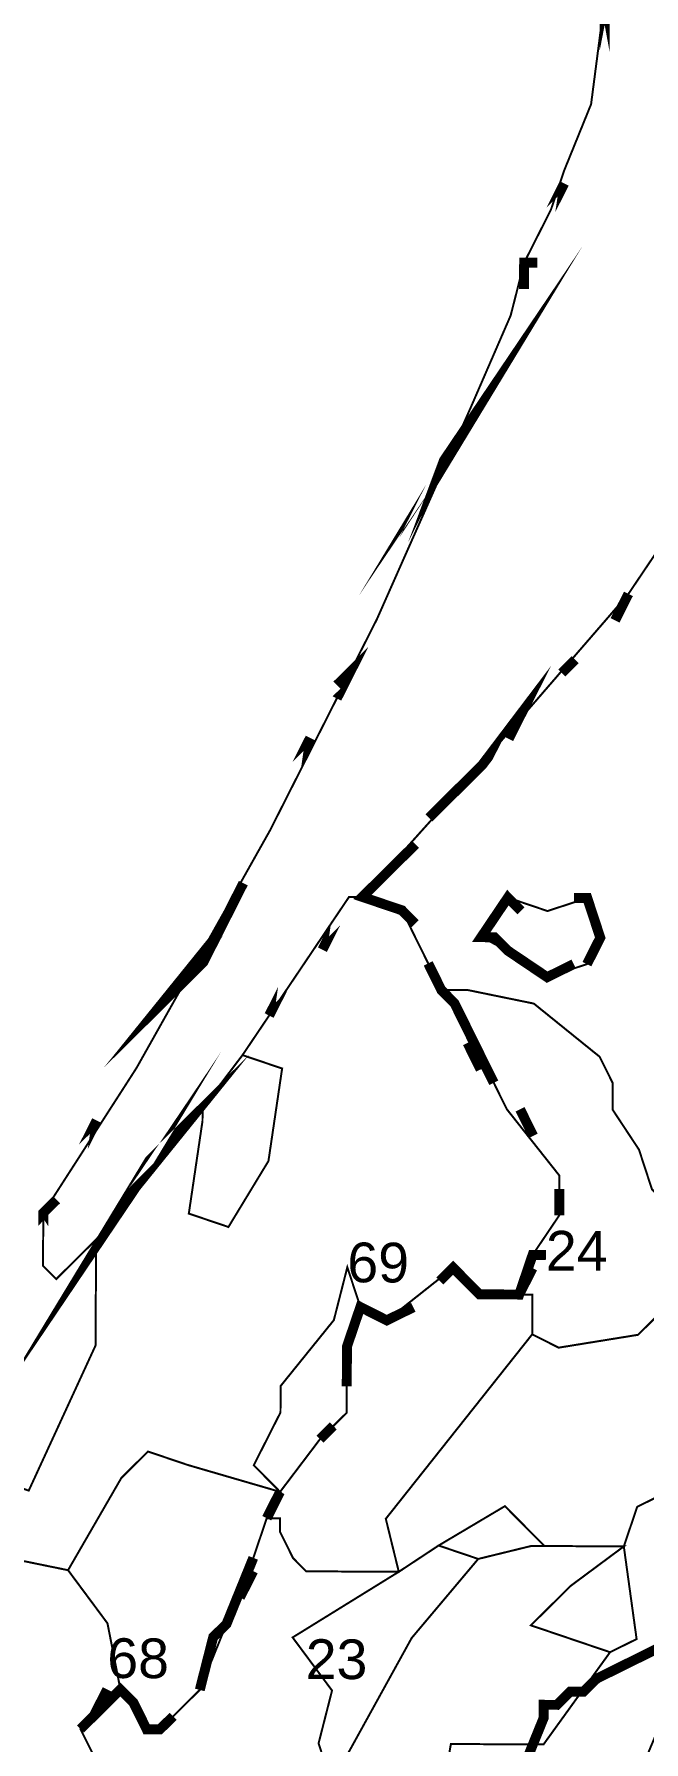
# Model space of a CAD drawing. Header units: metres. Extents: x 318080 to 326887, y 1838772 to 1852662.
# Drawn here: x 325085 to 325271, y 1839869 to 1840390 of the extents above; entities that cross this region are included whole.
import ezdxf

# ---------------------------------------------------------------- set-up
doc = ezdxf.new("R2010")
doc.units = ezdxf.units.M
doc.header["$MEASUREMENT"] = 0
for name, color, linetype in [('HAZARDS LINE', 1, 'Continuous'), ('SURVEY NO.', 7, 'Continuous'), ('SURVEY PLOT BOUNDARY', 35, 'Continuous'), ('VILLAGE BOUNDARY', 212, 'Continuous')]:
    doc.layers.add(name, color=color, linetype=linetype)
doc.styles.add('PDF Arial', font='arial.ttf')

# ---------------------------------------------------------------- blocks, each defined once
blk = doc.blocks.new('22')
at = {"layer": 'HAZARDS LINE', "lineweight": 18, "const_width": 3.03}
blk.add_lwpolyline([(325232.18, 1839856.63), (325240.35, 1839876.76), (325240.36, 1839880.79), (325244.4, 1839880.77), (325248.45, 1839884.79), (325252.49, 1839884.77), (325256.54, 1839888.78), (325288.89, 1839904.77)], dxfattribs=at)
at = {"layer": 'SURVEY PLOT BOUNDARY', "lineweight": 18, "const_width": 0.605}
for points in [[(325290.58, 1840255.76), (325266.2, 1840219.56), (325217.52, 1840163.31), (325185.08, 1840127.16), (325181.04, 1840127.18), (325148.54, 1840078.92), (325136.36, 1840062.84), (325103.9, 1840022.66), (325091.74, 1840010.61), (325087.72, 1840014.66), (325087.8, 1840030.8), (325116.25, 1840075.04), (325156.94, 1840147.47), (325189.52, 1840211.86), (325218.07, 1840276.28), (325230.3, 1840304.46), (325234.41, 1840320.58), (325242.56, 1840336.68), (325246.65, 1840348.76), (325254.82, 1840368.89), (325259, 1840401.15)], [(325259, 1840401.15), (325254.82, 1840368.89), (325246.65, 1840348.76), (325242.56, 1840336.68), (325234.41, 1840320.58), (325230.3, 1840304.46), (325218.07, 1840276.28), (325189.52, 1840211.86), (325156.94, 1840147.47), (325116.25, 1840075.04), (325087.8, 1840030.8), (325087.72, 1840014.66), (325091.74, 1840010.61), (325103.9, 1840022.66), (325103.88, 1840018.62), (325103.74, 1839990.38), (325083.36, 1839946.1), (325071.28, 1839950.19), (325050.99, 1839926.08), (325034.8, 1839914.06), (325034.59, 1839869.68), (325030.49, 1839857.6)], [(325273.39, 1840037.98), (325269.42, 1840050.1), (325261.41, 1840062.24), (325261.45, 1840070.31), (325257.45, 1840078.4), (325237.36, 1840094.63), (325217.21, 1840098.76), (325209.14, 1840098.8), (325197.16, 1840123.07), (325185.08, 1840127.16), (325217.52, 1840163.31), (325266.2, 1840219.56), (325290.58, 1840255.76)], [(325083.36, 1839946.1), (325103.74, 1839990.38), (325103.88, 1840018.62), (325103.9, 1840022.66), (325136.36, 1840062.84), (325136.34, 1840058.81), (325132.17, 1840030.59), (325144.25, 1840026.5), (325156.45, 1840046.61), (325160.62, 1840074.83), (325148.54, 1840078.92), (325181.04, 1840127.18), (325185.08, 1840127.16), (325197.16, 1840123.07), (325209.14, 1840098.8), (325217.15, 1840086.66), (325229.14, 1840062.4), (325245.18, 1840042.15), (325245.12, 1840030.04), (325236.99, 1840017.98), (325232.9, 1840005.9), (325228.87, 1840005.92), (325220.8, 1840005.95), (325212.77, 1840014.06), (325192.52, 1839998.02), (325184.48, 1840002.1), (325180.5, 1840014.22), (325176.39, 1839998.1), (325160.16, 1839978.01), (325160.12, 1839969.94), (325151.97, 1839953.84), (325160, 1839945.73), (325131.8, 1839953.94), (325119.72, 1839958.03), (325111.62, 1839950), (325095.35, 1839921.84), (325075.2, 1839925.97)], [(325276.65, 1839876.58), (325256.25, 1839828.27), (325240.02, 1839808.17), (325215.77, 1839800.22), (325215.81, 1839808.29), (325223.96, 1839824.39), (325219.98, 1839836.51), (325207.92, 1839844.64), (325212.07, 1839868.83), (325240.31, 1839868.69), (325260.61, 1839896.83), (325268.7, 1839900.83), (325264.8, 1839929.09), (325268.89, 1839941.17), (325285.07, 1839949.16)], [(325175.71, 1839856.9), (325200.12, 1839901.16), (325220.41, 1839925.27), (325236.56, 1839929.22), (325240.6, 1839929.21), (325252.7, 1839929.15), (325264.8, 1839929.09), (325248.61, 1839917.06), (325236.45, 1839905.02), (325260.61, 1839896.83), (325240.31, 1839868.69)], [(325103.14, 1839865.32), (325099.15, 1839873.4), (325111.31, 1839885.45), (325119.31, 1839873.31), (325123.35, 1839873.29), (325135.51, 1839885.33), (325143.67, 1839905.46), (325151.84, 1839925.6), (325155.93, 1839937.68), (325159.96, 1839937.66), (325159.94, 1839933.63), (325163.94, 1839925.54), (325167.95, 1839921.49), (325196.19, 1839921.35), (325163.82, 1839901.33), (325175.84, 1839885.14), (325171.73, 1839869.02)]]:
    blk.add_lwpolyline(points, dxfattribs=at)
for points in [[(325229.45, 1840126.95), (325241.53, 1840122.85), (325253.65, 1840126.83), (325257.63, 1840114.71), (325253.55, 1840106.66), (325241.43, 1840102.68), (325229.37, 1840110.81), (325221.32, 1840114.88)], [(325253.65, 1840126.83), (325241.53, 1840122.85), (325229.45, 1840126.95), (325221.32, 1840114.88), (325229.37, 1840110.81), (325241.43, 1840102.68), (325253.55, 1840106.66), (325257.63, 1840114.71)], [(325209.14, 1840098.8), (325217.21, 1840098.76), (325237.36, 1840094.63), (325257.45, 1840078.4), (325261.45, 1840070.31), (325261.41, 1840062.24), (325269.42, 1840050.1), (325273.39, 1840037.98), (325277.41, 1840033.92), (325285.36, 1840009.68), (325269.14, 1839993.62), (325244.92, 1839989.7), (325236.87, 1839993.77), (325236.93, 1840005.88), (325232.9, 1840005.9), (325236.99, 1840017.98), (325245.12, 1840030.04), (325245.18, 1840042.15), (325229.14, 1840062.4), (325217.15, 1840086.66)], [(325136.36, 1840062.84), (325148.54, 1840078.92), (325160.62, 1840074.83), (325156.45, 1840046.61), (325144.25, 1840026.5), (325132.17, 1840030.59), (325136.34, 1840058.81)], [(325184.48, 1840002.1), (325180.38, 1839990.01), (325180.29, 1839969.84), (325172.18, 1839961.81), (325160, 1839945.73), (325151.97, 1839953.84), (325160.12, 1839969.94), (325160.16, 1839978.01), (325176.39, 1839998.1), (325180.5, 1840014.22)], [(325232.9, 1840005.9), (325236.93, 1840005.88), (325236.87, 1839993.77), (325192.23, 1839937.51), (325196.19, 1839921.35), (325167.95, 1839921.49), (325163.94, 1839925.54), (325159.94, 1839933.63), (325159.96, 1839937.66), (325155.93, 1839937.68), (325160, 1839945.73), (325172.18, 1839961.81), (325180.29, 1839969.84), (325180.38, 1839990.01), (325184.48, 1840002.1), (325192.52, 1839998.02), (325212.77, 1840014.06), (325220.8, 1840005.95), (325228.87, 1840005.92)], [(325285.36, 1840009.68), (325305.49, 1840001.51), (325345.86, 1840009.39), (325349.88, 1840005.33), (325357.93, 1840001.26), (325337.66, 1839981.19), (325337.6, 1839969.08), (325325.42, 1839953), (325313.28, 1839944.99), (325301.2, 1839949.09), (325297.19, 1839953.14), (325285.07, 1839949.16), (325268.89, 1839941.17), (325264.8, 1839929.09), (325252.7, 1839929.15), (325240.6, 1839929.21), (325228.55, 1839941.37), (325208.33, 1839929.36), (325196.19, 1839921.35), (325192.23, 1839937.51), (325236.87, 1839993.77), (325244.92, 1839989.7), (325269.14, 1839993.62)], [(325160, 1839945.73), (325155.93, 1839937.68), (325151.84, 1839925.6), (325143.67, 1839905.46), (325135.51, 1839885.33), (325123.35, 1839873.29), (325119.31, 1839873.31), (325111.31, 1839885.45), (325107.37, 1839905.64), (325095.35, 1839921.84), (325111.62, 1839950), (325119.72, 1839958.03), (325131.8, 1839953.94)], [(325208.33, 1839929.36), (325228.55, 1839941.37), (325240.6, 1839929.21), (325236.56, 1839929.22), (325220.41, 1839925.27)], [(325196.19, 1839921.35), (325208.33, 1839929.36), (325220.41, 1839925.27), (325200.12, 1839901.16), (325175.71, 1839856.9), (325171.73, 1839869.02), (325175.84, 1839885.14), (325163.82, 1839901.33)], [(325264.8, 1839929.09), (325268.7, 1839900.83), (325260.61, 1839896.83), (325236.45, 1839905.02), (325248.61, 1839917.06)], [(325095.35, 1839921.84), (325107.37, 1839905.64), (325111.31, 1839885.45), (325099.15, 1839873.4), (325103.14, 1839865.32), (325099.03, 1839849.2), (325103, 1839837.08), (325090.88, 1839833.1), (325074.75, 1839833.18), (325054.6, 1839837.31), (325054.58, 1839833.27), (325046.53, 1839837.35), (325042.54, 1839845.44), (325075.2, 1839925.97)]]:
    blk.add_lwpolyline(points, close=True, dxfattribs=at)
at = {"layer": 'VILLAGE BOUNDARY', "lineweight": 50, "const_width": 3.03}
for points in [[(325258.93, 1840385.01), (325259, 1840401.15), (325255.05, 1840417.3), (325259.12, 1840425.35), (325255.05, 1840417.3), (325259.04, 1840409.22), (325259, 1840401.15)], [(325242.56, 1840336.68), (325246.63, 1840344.72)], [(325197.7, 1840236.03), (325205.85, 1840252.13), (325218.05, 1840272.24), (325209.92, 1840260.18)], [(325165.1, 1840167.6), (325169.18, 1840175.65)], [(325124.42, 1840095.18), (325136.58, 1840107.22), (325148.79, 1840131.37), (325140.65, 1840115.27)], [(325176.97, 1840119.13), (325172.9, 1840111.08)], [(325160.74, 1840099.04), (325156.67, 1840090.99)], [(325132.31, 1840058.83), (325120.15, 1840046.78), (325107.95, 1840026.67), (325116.08, 1840038.73)], [(325100, 1840050.92), (325104.07, 1840058.96)], [(325087.78, 1840026.77), (325087.8, 1840030.8), (325091.86, 1840034.82), (325087.8, 1840030.8)]]:
    blk.add_lwpolyline(points, close=True, dxfattribs=at)
for points in [[(325238.45, 1840320.56), (325234.41, 1840320.58), (325234.38, 1840312.51), (325234.41, 1840320.58)], [(325266.2, 1840219.56), (325262.13, 1840211.51)], [(325177.3, 1840187.71), (325181.37, 1840195.76), (325177.32, 1840191.75)], [(325229.68, 1840175.36), (325233.75, 1840183.41), (325221.58, 1840167.33), (325217.52, 1840163.31), (325205.36, 1840151.27)], [(325245.91, 1840195.45), (325249.97, 1840199.47)], [(325201.17, 1840119.01), (325197.16, 1840123.07), (325185.08, 1840127.16), (325201.29, 1840143.22)], [(325249.52, 1840106.68), (325241.43, 1840102.68), (325229.37, 1840110.81), (325225.36, 1840114.86), (325221.32, 1840114.88), (325229.45, 1840126.95), (325233.46, 1840122.89)], [(325249.62, 1840126.85), (325253.65, 1840126.83), (325257.63, 1840114.71), (325253.55, 1840106.66)], [(325205.15, 1840106.89), (325209.14, 1840098.8), (325213.16, 1840094.75), (325217.15, 1840086.66), (325225.14, 1840070.49)], [(325221.13, 1840074.54), (325217.13, 1840082.63)], [(325237.17, 1840054.29), (325233.17, 1840062.38)], [(325245.16, 1840038.11), (325245.12, 1840030.04)], [(325208.72, 1840010.05), (325212.77, 1840014.06), (325220.8, 1840005.95), (325228.87, 1840005.92), (325232.9, 1840005.9), (325236.99, 1840017.98), (325241.03, 1840017.96)], [(325236.97, 1840013.95), (325232.9, 1840005.9)], [(325200.61, 1840002.02), (325192.52, 1839998.02), (325184.48, 1840002.1), (325180.38, 1839990.01), (325180.33, 1839977.91)], [(325180.34, 1839981.94), (325180.38, 1839990.01)], [(325172.18, 1839961.81), (325176.23, 1839965.82)], [(325160, 1839945.73), (325155.93, 1839937.68)], [(325135.51, 1839885.33), (325139.62, 1839901.45), (325143.67, 1839905.46), (325151.84, 1839925.6)], [(325151.82, 1839921.56), (325147.74, 1839913.51)], [(325127.4, 1839877.3), (325123.35, 1839873.29), (325119.31, 1839873.31), (325115.32, 1839881.39), (325111.31, 1839885.45), (325099.15, 1839873.4)], [(325103.2, 1839877.42), (325107.27, 1839885.47)]]:
    blk.add_lwpolyline(points, dxfattribs=at)
at = {"layer": 'SURVEY NO.', "char_height": 12.102, "attachment_point": 7, "rotation": 359.7242, "style": 'PDF Arial'}
for s, insert in [('69', (325180.48, 1840009.49)), ('24', (325241, 1840013.23)), ('68', (325107.29, 1839888.81)), ('23', (325167.79, 1839888.52))]:
    blk.add_mtext(s, dxfattribs=dict(at, insert=insert))

msp = doc.modelspace()

# ---------------------------------------------------------------- block references
msp.add_blockref('22', (0, 0))

doc.saveas('drawing.dxf')
